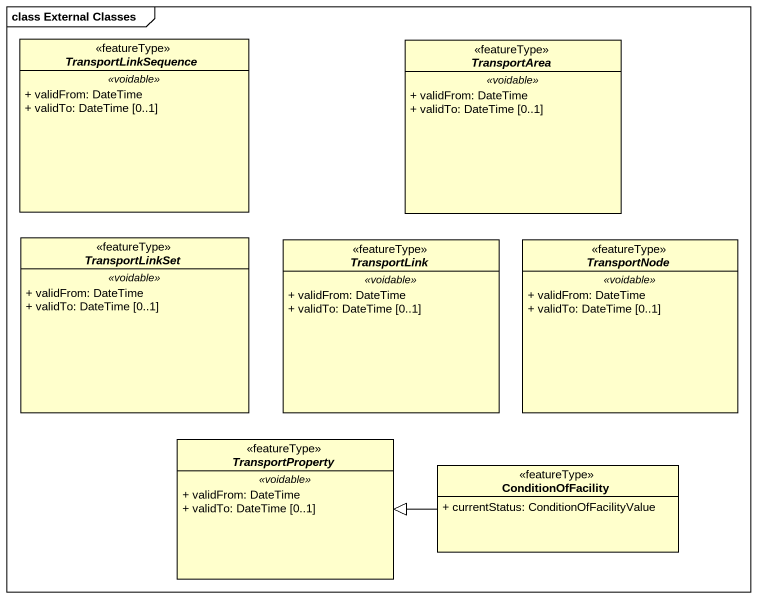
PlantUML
@startuml
mainframe class External Classes
hide circle
hide empty members
skinparam classAttributeIconSize 0
abstract class TransportLinkSequence <<featureType>> {
  .. <<voidable>> ..
  + validFrom: DateTime
  + validTo: DateTime [0..1]
}
abstract class TransportArea <<featureType>> {
  .. <<voidable>> ..
  + validFrom: DateTime
  + validTo: DateTime [0..1]
}
abstract class TransportLinkSet <<featureType>> {
  .. <<voidable>> ..
  + validFrom: DateTime
  + validTo: DateTime [0..1]
}
abstract class TransportLink <<featureType>> {
  .. <<voidable>> ..
  + validFrom: DateTime
  + validTo: DateTime [0..1]
}
abstract class TransportNode <<featureType>> {
  .. <<voidable>> ..
  + validFrom: DateTime
  + validTo: DateTime [0..1]
}
abstract class TransportProperty <<featureType>> {
  .. <<voidable>> ..
  + validFrom: DateTime
  + validTo: DateTime [0..1]
}
class ConditionOfFacility <<featureType>> {
  + currentStatus: ConditionOfFacilityValue
}
ConditionOfFacility -left-|> TransportProperty
@enduml
